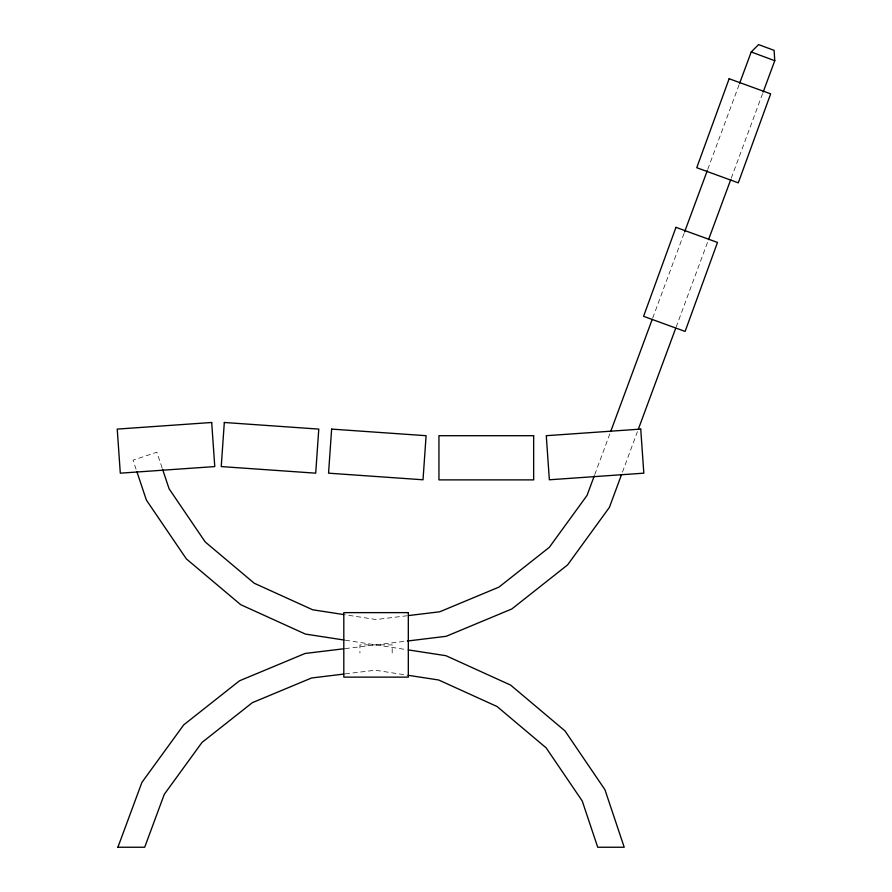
<?xml version="1.0" encoding="UTF-8"?>
<svg xmlns="http://www.w3.org/2000/svg" width="892" height="892" viewBox="0 0 892 892"><rect width="100%" height="100%" fill="white"/><g stroke="black" fill="none" stroke-linecap="round" stroke-linejoin="round"><path stroke-width="0.67" stroke-dasharray="4.46 3.34" d="M594.763 474.566L610.217 432.821M652.71 318.054L684.097 233.269M707.757 169.357L739.145 84.584M622.449 472.136L637.434 431.639M676.125 327.152L708.036 240.951M731.25 178.255L762.682 93.359M407.231 615.736L376.067 619.527L345.026 614.755M345.137 648.596L407.488 641.014M345.182 673.895L375.264 670.226L408.313 675.322M345.36 640.222L406.953 649.699M162.099 467.91L156.847 452.211L133.031 460.183L136.476 470.485M392.19 652.977L392.19 644.883L359.933 644.883L359.933 652.977"/><path stroke-width="1.34" d="M117.844 847.4L141.928 782.373L183.719 724.873L239.491 680.808L305.109 653.468L343.81 648.763M594.284 475.86L587.036 495.428L549.316 547.331L498.974 587.103L439.756 611.778L408.581 615.569M610.697 431.516L652.23 319.358M684.577 231.965L707.278 170.662M739.624 83.279L751.22 51.981L758.557 44.6L774.1 50.353L774.769 60.701L763.162 92.043M621.479 474.745L609.392 507.392L567.602 564.892L511.83 608.957L446.223 636.297L407.488 641.014M638.404 429.03L675.634 328.457M708.527 239.636L730.771 179.56M343.81 674.062L311.576 677.987L252.347 702.662L202.005 742.434L164.284 794.337L144.694 847.244L117.9 847.244M343.676 614.555L312.646 609.771L254.231 583.234L205.171 541.901L169.112 488.827L162.545 469.214M343.978 640.01L305.41 634.078L240.695 604.676L186.339 558.871L146.388 500.089L136.911 471.768M408.313 649.911L445.911 655.687L510.625 685.089L564.982 730.894L604.932 789.676L624.21 847.244L597.729 847.244L582.22 800.938L546.149 747.864L497.089 706.531L438.674 679.994L408.313 675.322M751.22 51.981L774.769 60.701M224.316 422.485L221.238 466.572L315.701 473.173L318.778 429.097L224.316 422.485M331.634 429.097L328.557 473.173L423.02 479.785L426.097 435.697L331.634 429.097M729.143 78.741L696.752 167.718L738.286 182.838L770.666 93.85L729.143 78.741M675.969 227.337L643.578 316.314L685.112 331.434L717.491 242.446L675.969 227.337M211.694 422.485L117.231 429.097L120.309 473.173L214.771 466.572L211.694 422.485M640.735 429.097L546.272 435.697L549.361 479.785L643.823 473.173L640.735 429.097M533.65 435.697L438.953 435.697L438.953 479.885L533.65 479.885L533.65 435.697M408.313 612.626L343.81 612.626L343.81 677.128L408.313 677.128L408.313 612.626"/></g></svg>
